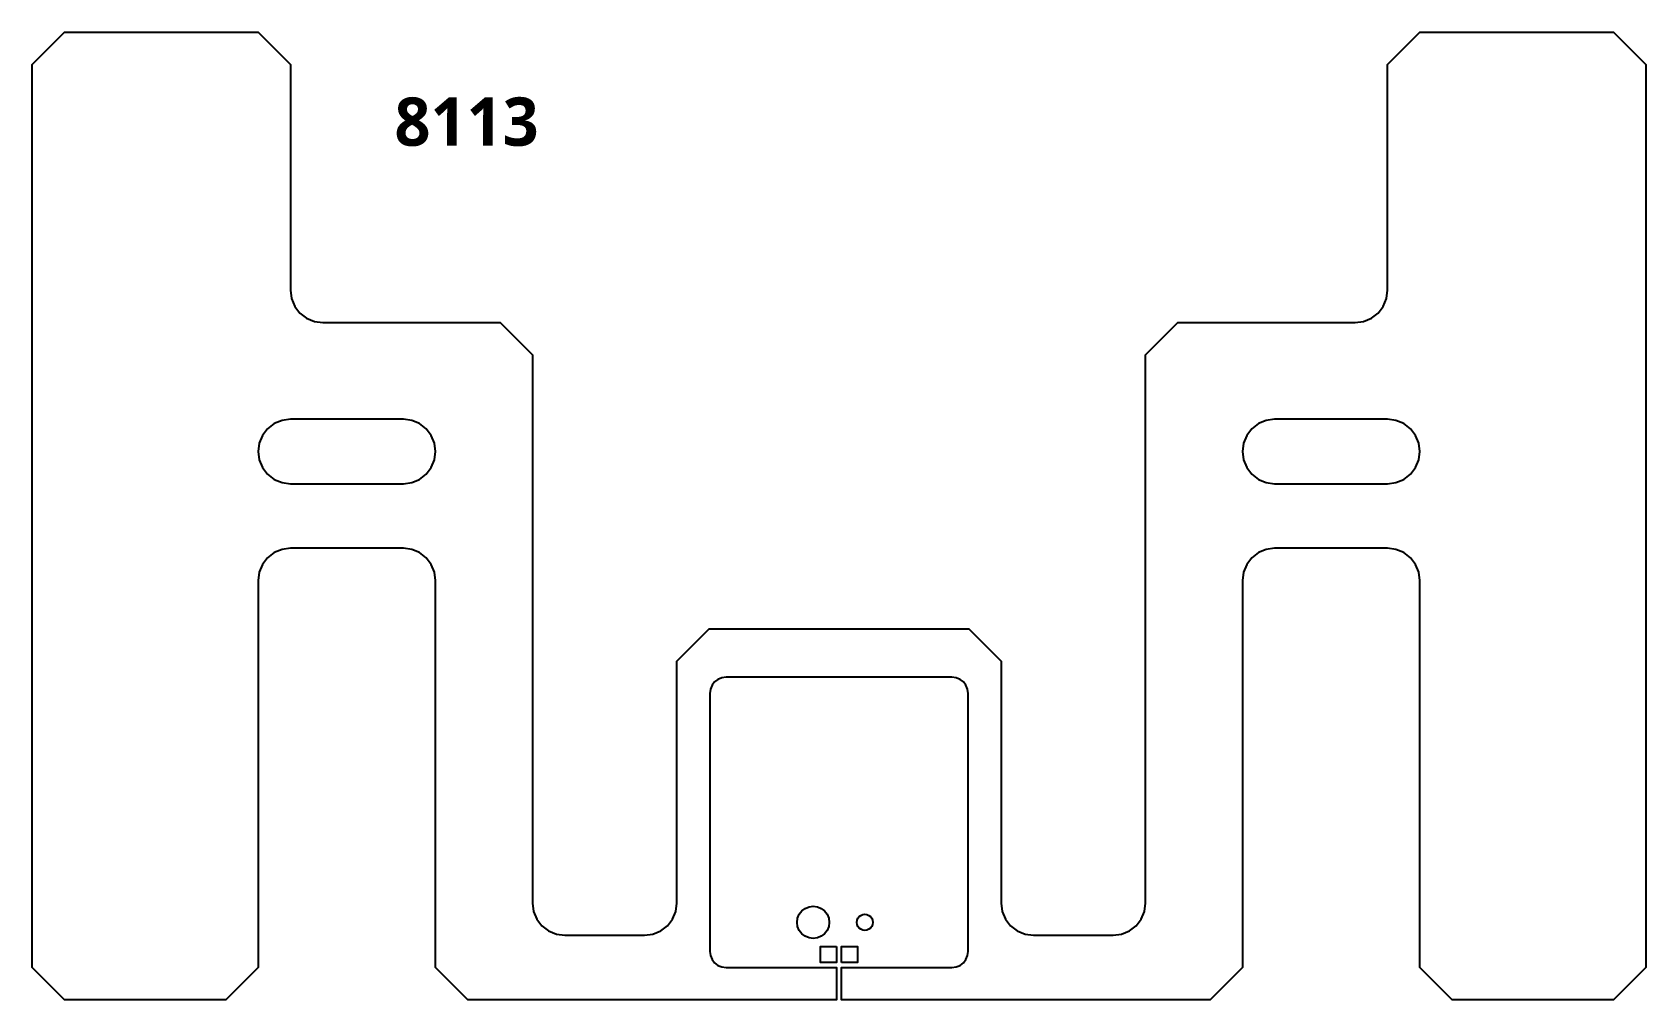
# Model space of a CAD drawing. Extents: x -25 to 25, y -15 to 15.
import ezdxf

# ---------------------------------------------------------------- set-up
doc = ezdxf.new("R2010")
doc.units = 0
doc.header["$MEASUREMENT"] = 0
doc.layers.add('1', color=7, linetype='Continuous')

msp = doc.modelspace()

# ---------------------------------------------------------------- linework, layer by layer
at = {"layer": '1'}
for points in [[(25, -14), (24, -15), (19, -15), (18, -14), (18, -2), (17.9659, -1.74118), (17.866, -1.5), (17.7071, -1.29289), (17.5, -1.13397), (17.2588, -1.03407), (17, -1), (13.5, -1), (13.2412, -1.03407), (13, -1.13397), (12.7929, -1.29289), (12.634, -1.5), (12.5341, -1.74118), (12.5, -2), (12.5, -14), (11.5, -15), (0.075, -15), (0.075, -14), (3.5, -14), (3.62941, -13.983), (3.75, -13.933), (3.85355, -13.8536), (3.93301, -13.75), (3.98296, -13.6294), (4, -13.5), (4, -5.5), (3.98296, -5.37059), (3.93301, -5.25), (3.85355, -5.14645), (3.75, -5.06699), (3.62941, -5.01704), (3.5, -5), (-3.5, -5), (-3.62941, -5.01704), (-3.75, -5.06699), (-3.85355, -5.14645), (-3.93301, -5.25), (-3.98296, -5.37059), (-4, -5.5), (-4, -13.5), (-3.98296, -13.6294), (-3.93301, -13.75), (-3.85355, -13.8536), (-3.75, -13.933), (-3.62941, -13.983), (-3.5, -14), (-0.075, -14), (-0.075, -15), (-11.5, -15), (-12.5, -14), (-12.5, -2), (-12.5341, -1.74118), (-12.634, -1.5), (-12.7929, -1.29289), (-13, -1.13397), (-13.2412, -1.03407), (-13.5, -1), (-17, -1), (-17.2588, -1.03407), (-17.5, -1.13397), (-17.7071, -1.29289), (-17.866, -1.5), (-17.9659, -1.74118), (-18, -2), (-18, -14), (-19, -15), (-24, -15), (-25, -14), (-25, 14), (-24, 15), (-18, 15), (-17, 14), (-17, 7), (-16.9659, 6.74118), (-16.866, 6.5), (-16.7071, 6.29289), (-16.5, 6.13397), (-16.2588, 6.03407), (-16, 6), (-10.5, 6), (-9.5, 5), (-9.5, -12), (-9.46593, -12.2588), (-9.36603, -12.5), (-9.20711, -12.7071), (-9, -12.866), (-8.75882, -12.9659), (-8.5, -13), (-6.025, -13), (-5.76618, -12.9659), (-5.525, -12.866), (-5.31789, -12.7071), (-5.15897, -12.5), (-5.05907, -12.2588), (-5.025, -12), (-5.025, -4.5), (-4.025, -3.5), (4.025, -3.5), (5.025, -4.5), (5.025, -12), (5.05907, -12.2588), (5.15897, -12.5), (5.31789, -12.7071), (5.525, -12.866), (5.76618, -12.9659), (6.025, -13), (8.5, -13), (8.75882, -12.9659), (9, -12.866), (9.20711, -12.7071), (9.36603, -12.5), (9.46593, -12.2588), (9.5, -12), (9.5, 5), (10.5, 6), (16, 6), (16.2588, 6.03407), (16.5, 6.13397), (16.7071, 6.29289), (16.866, 6.5), (16.9659, 6.74118), (17, 7), (17, 14), (18, 15), (24, 15), (25, 14)], [(-13.5, 3), (-17, 3), (-17.2588, 2.96593), (-17.5, 2.86603), (-17.7071, 2.70711), (-17.866, 2.5), (-17.9659, 2.25882), (-18, 2), (-17.9659, 1.74118), (-17.866, 1.5), (-17.7071, 1.29289), (-17.5, 1.13397), (-17.2588, 1.03407), (-17, 1), (-13.5, 1), (-13.2412, 1.03407), (-13, 1.13397), (-12.7929, 1.29289), (-12.634, 1.5), (-12.5341, 1.74118), (-12.5, 2), (-12.5341, 2.25882), (-12.634, 2.5), (-12.7929, 2.70711), (-13, 2.86603), (-13.2412, 2.96593)], [(13.5, 1), (17, 1), (17.2588, 1.03407), (17.5, 1.13397), (17.7071, 1.29289), (17.866, 1.5), (17.9659, 1.74118), (18, 2), (17.9659, 2.25882), (17.866, 2.5), (17.7071, 2.70711), (17.5, 2.86603), (17.2588, 2.96593), (17, 3), (13.5, 3), (13.2412, 2.96593), (13, 2.86603), (12.7929, 2.70711), (12.634, 2.5), (12.5341, 2.25882), (12.5, 2), (12.5341, 1.74118), (12.634, 1.5), (12.7929, 1.29289), (13, 1.13397), (13.2412, 1.03407)], [(-0.8, -13.1), (-0.92941, -13.083), (-1.05, -13.033), (-1.15355, -12.9536), (-1.23301, -12.85), (-1.28296, -12.7294), (-1.3, -12.6), (-1.28296, -12.4706), (-1.23301, -12.35), (-1.15355, -12.2464), (-1.05, -12.167), (-0.92941, -12.117), (-0.8, -12.1), (-0.67059, -12.117), (-0.55, -12.167), (-0.446447, -12.2464), (-0.366987, -12.35), (-0.317037, -12.4706), (-0.3, -12.6), (-0.317037, -12.7294), (-0.366987, -12.85), (-0.446447, -12.9536), (-0.55, -13.033), (-0.67059, -13.083)], [(0.8, -12.85), (0.735295, -12.8415), (0.675, -12.8165), (0.623223, -12.7768), (0.583494, -12.725), (0.558519, -12.6647), (0.55, -12.6), (0.558519, -12.5353), (0.583494, -12.475), (0.623223, -12.4232), (0.675, -12.3835), (0.735295, -12.3585), (0.8, -12.35), (0.864705, -12.3585), (0.925, -12.3835), (0.976777, -12.4232), (1.01651, -12.475), (1.04148, -12.5353), (1.05, -12.6), (1.04148, -12.6647), (1.01651, -12.725), (0.976777, -12.7768), (0.925, -12.8165), (0.864705, -12.8415)], [(-0.075, -13.35), (-0.075, -13.85), (-0.575, -13.85), (-0.575, -13.35)], [(0.075, -13.85), (0.075, -13.35), (0.575, -13.35), (0.575, -13.85)]]:
    msp.add_lwpolyline(points, close=True, dxfattribs=at)

# ---------------------------------------------------------------- texts
at = {"insert": (-13.775341, 12.978606), "char_height": 1.5, "attachment_point": 1}
msp.add_mtext_dynamic_manual_height_columns('{\\fYu Gothic UI Semibold|b1|i0|c134|p34;8113}', width=7.89031313, gutter_width=1, heights=[0], dxfattribs=at)

doc.saveas('drawing.dxf')
